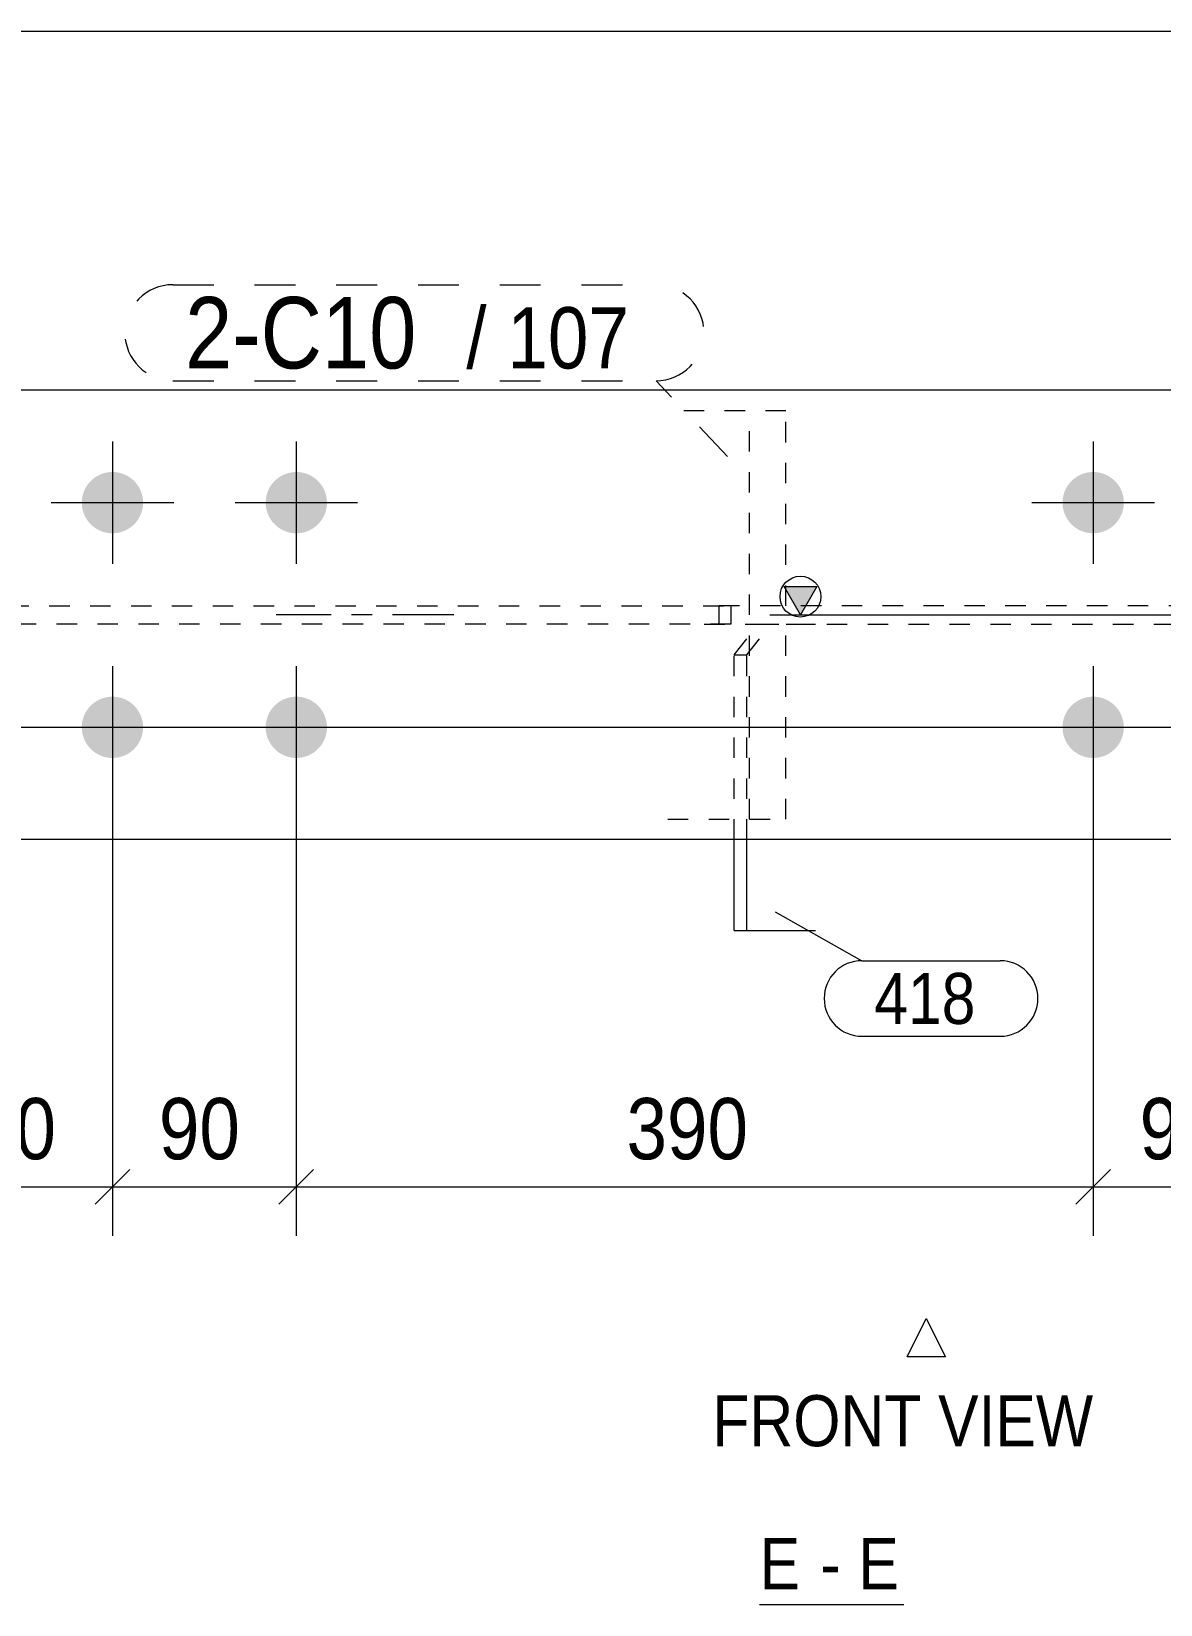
# Model space of a CAD drawing. Header units: millimetres. Extents: x 2 to 579, y 1 to 825.
# Drawn here: x 221.6 to 276.9, y 748 to 825 of the extents above; entities that cross this region are included whole.
import ezdxf

# ---------------------------------------------------------------- set-up
doc = ezdxf.new("R2010")
doc.units = ezdxf.units.MM
for name, pattern in [('XKITLINE00', [0]), ('XKITLINE01', [4, 1, -1, 1, -1]), ('XKITLINE02', [4, 2, -2]), ('XKITLINE03', [6, 3, -1, 1, -1])]:
    doc.linetypes.add(name, pattern=pattern)
for name, color, linetype, lineweight in [('Bolt', 3, 'Continuous', 0), ('Dimensions', 7, 'Continuous', 0), ('DrawingSheet', 5, 'Continuous', 0), ('OtherObjectType', 7, 'Continuous', 0), ('Part', 2, 'Continuous', 0), ('PartMark', 7, 'Continuous', 0)]:
    doc.layers.add(name, color=color, linetype=linetype, lineweight=lineweight)
doc.styles.add('ARIAL', font='ARIAL.TTF')

# ---------------------------------------------------------------- blocks, each defined once
blk = doc.blocks.new('*A92')
at = {"layer": 'Bolt'}
for points in [[(225.608, 803.43), (225.645, 803.428), (225.681, 803.426), (225.718, 803.423), (225.755, 803.419), (225.791, 803.414), (225.827, 803.408), (225.864, 803.401), (225.9, 803.394), (225.935, 803.385), (225.971, 803.376), (226.006, 803.366), (226.041, 803.355), (226.076, 803.343), (226.111, 803.33), (226.145, 803.316), (226.179, 803.302), (226.212, 803.286), (226.245, 803.27), (226.278, 803.253), (226.31, 803.235), (226.342, 803.217), (226.373, 803.198), (226.404, 803.177), (226.435, 803.157), (226.465, 803.135), (226.494, 803.113), (226.523, 803.09), (226.551, 803.066), (226.578, 803.042), (226.605, 803.017), (226.632, 802.991), (226.657, 802.965), (226.682, 802.938), (226.707, 802.91), (226.73, 802.882), (226.753, 802.853), (226.776, 802.824), (226.797, 802.794), (226.818, 802.764), (226.838, 802.733), (226.858, 802.701), (226.876, 802.67), (226.894, 802.637), (226.911, 802.605), (226.927, 802.572), (226.942, 802.538), (226.957, 802.504), (226.97, 802.47), (226.983, 802.436), (226.995, 802.401), (227.006, 802.366), (227.017, 802.33), (227.026, 802.295), (227.035, 802.259), (227.042, 802.223), (227.049, 802.187), (227.055, 802.15), (227.06, 802.114), (227.064, 802.077), (227.067, 802.041), (227.069, 802.004), (227.07, 801.967), (227.071, 801.93), (227.07, 801.893), (227.069, 801.857), (227.067, 801.82), (227.064, 801.783), (227.06, 801.747), (227.055, 801.71), (227.049, 801.674), (227.042, 801.638), (227.035, 801.602), (227.026, 801.566), (227.017, 801.53), (227.006, 801.495), (226.995, 801.46), (226.983, 801.425), (226.97, 801.39), (226.957, 801.356), (226.942, 801.322), (226.927, 801.289), (226.911, 801.256), (226.894, 801.223), (226.876, 801.191), (226.858, 801.159), (226.838, 801.128), (226.818, 801.097), (226.797, 801.067), (226.776, 801.037), (226.753, 801.007), (226.73, 800.979), (226.707, 800.951), (226.682, 800.923), (226.657, 800.896), (226.632, 800.87), (226.605, 800.844), (226.578, 800.819), (226.551, 800.794), (226.523, 800.771), (226.494, 800.748), (226.465, 800.725), (226.435, 800.704), (226.404, 800.683), (226.373, 800.663), (226.342, 800.644), (226.31, 800.625), (226.278, 800.607), (226.245, 800.59), (226.212, 800.574), (226.179, 800.559), (226.145, 800.544), (226.111, 800.531), (226.076, 800.518), (226.041, 800.506), (226.006, 800.495), (225.971, 800.485), (225.935, 800.475), (225.9, 800.467), (225.864, 800.459), (225.827, 800.452), (225.791, 800.447), (225.755, 800.442), (225.718, 800.438), (225.681, 800.434), (225.645, 800.432), (225.608, 800.431), (225.571, 800.43), (225.534, 800.431), (225.497, 800.432), (225.461, 800.434), (225.424, 800.438), (225.387, 800.442), (225.351, 800.447), (225.315, 800.452), (225.278, 800.459), (225.242, 800.467), (225.206, 800.475), (225.171, 800.485), (225.136, 800.495), (225.1, 800.506), (225.066, 800.518), (225.031, 800.531), (224.997, 800.544), (224.963, 800.559), (224.93, 800.574), (224.897, 800.59), (224.864, 800.607), (224.832, 800.625), (224.8, 800.644), (224.768, 800.663), (224.738, 800.683), (224.707, 800.704), (224.677, 800.725), (224.648, 800.748), (224.619, 800.771), (224.591, 800.794), (224.564, 800.819), (224.537, 800.844), (224.51, 800.87), (224.485, 800.896), (224.46, 800.923), (224.435, 800.951), (224.411, 800.979), (224.388, 801.007), (224.366, 801.037), (224.345, 801.067), (224.324, 801.097), (224.304, 801.128), (224.284, 801.159), (224.266, 801.191), (224.248, 801.223), (224.231, 801.256), (224.215, 801.289), (224.2, 801.322), (224.185, 801.356), (224.171, 801.39), (224.159, 801.425), (224.147, 801.46), (224.136, 801.495), (224.125, 801.53), (224.116, 801.566), (224.107, 801.602), (224.1, 801.638), (224.093, 801.674), (224.087, 801.71), (224.082, 801.747), (224.078, 801.783), (224.075, 801.82), (224.073, 801.857), (224.071, 801.893), (224.071, 801.93), (224.071, 801.967), (224.073, 802.004), (224.075, 802.041), (224.078, 802.077), (224.082, 802.114), (224.087, 802.15), (224.093, 802.187), (224.1, 802.223), (224.107, 802.259), (224.116, 802.295), (224.125, 802.33), (224.136, 802.366), (224.147, 802.401), (224.159, 802.436), (224.171, 802.47), (224.185, 802.504), (224.2, 802.538), (224.215, 802.572), (224.231, 802.605), (224.248, 802.637), (224.266, 802.67), (224.284, 802.701), (224.304, 802.733), (224.324, 802.764), (224.345, 802.794), (224.366, 802.824), (224.388, 802.853), (224.411, 802.882), (224.435, 802.91), (224.46, 802.938), (224.485, 802.965), (224.51, 802.991), (224.537, 803.017), (224.564, 803.042), (224.591, 803.066), (224.619, 803.09), (224.648, 803.113), (224.677, 803.135), (224.707, 803.157), (224.738, 803.177), (224.768, 803.198), (224.8, 803.217), (224.832, 803.235), (224.864, 803.253), (224.897, 803.27), (224.93, 803.286), (224.963, 803.302), (224.997, 803.316), (225.031, 803.33), (225.066, 803.343), (225.1, 803.355), (225.136, 803.366), (225.171, 803.376), (225.206, 803.385), (225.242, 803.394), (225.278, 803.401), (225.315, 803.408), (225.351, 803.414), (225.387, 803.419), (225.424, 803.423), (225.461, 803.426), (225.497, 803.428), (225.534, 803.43), (225.571, 803.43)], [(234.608, 803.43), (234.645, 803.428), (234.681, 803.426), (234.718, 803.423), (234.755, 803.419), (234.791, 803.414), (234.827, 803.408), (234.864, 803.401), (234.9, 803.394), (234.935, 803.385), (234.971, 803.376), (235.006, 803.366), (235.041, 803.355), (235.076, 803.343), (235.111, 803.33), (235.145, 803.316), (235.179, 803.302), (235.212, 803.286), (235.245, 803.27), (235.278, 803.253), (235.31, 803.235), (235.342, 803.217), (235.373, 803.198), (235.404, 803.177), (235.435, 803.157), (235.465, 803.135), (235.494, 803.113), (235.523, 803.09), (235.551, 803.066), (235.578, 803.042), (235.605, 803.017), (235.632, 802.991), (235.657, 802.965), (235.682, 802.938), (235.707, 802.91), (235.73, 802.882), (235.753, 802.853), (235.776, 802.824), (235.797, 802.794), (235.818, 802.764), (235.838, 802.733), (235.858, 802.701), (235.876, 802.67), (235.894, 802.637), (235.911, 802.605), (235.927, 802.572), (235.942, 802.538), (235.957, 802.504), (235.97, 802.47), (235.983, 802.436), (235.995, 802.401), (236.006, 802.366), (236.017, 802.33), (236.026, 802.295), (236.035, 802.259), (236.042, 802.223), (236.049, 802.187), (236.055, 802.15), (236.06, 802.114), (236.064, 802.077), (236.067, 802.041), (236.069, 802.004), (236.07, 801.967), (236.071, 801.93), (236.07, 801.893), (236.069, 801.857), (236.067, 801.82), (236.064, 801.783), (236.06, 801.747), (236.055, 801.71), (236.049, 801.674), (236.042, 801.638), (236.035, 801.602), (236.026, 801.566), (236.017, 801.53), (236.006, 801.495), (235.995, 801.46), (235.983, 801.425), (235.97, 801.39), (235.957, 801.356), (235.942, 801.322), (235.927, 801.289), (235.911, 801.256), (235.894, 801.223), (235.876, 801.191), (235.858, 801.159), (235.838, 801.128), (235.818, 801.097), (235.797, 801.067), (235.776, 801.037), (235.753, 801.007), (235.73, 800.979), (235.707, 800.951), (235.682, 800.923), (235.657, 800.896), (235.632, 800.87), (235.605, 800.844), (235.578, 800.819), (235.551, 800.794), (235.523, 800.771), (235.494, 800.748), (235.465, 800.725), (235.435, 800.704), (235.404, 800.683), (235.373, 800.663), (235.342, 800.644), (235.31, 800.625), (235.278, 800.607), (235.245, 800.59), (235.212, 800.574), (235.179, 800.559), (235.145, 800.544), (235.111, 800.531), (235.076, 800.518), (235.041, 800.506), (235.006, 800.495), (234.971, 800.485), (234.935, 800.475), (234.9, 800.467), (234.864, 800.459), (234.827, 800.452), (234.791, 800.447), (234.755, 800.442), (234.718, 800.438), (234.681, 800.434), (234.645, 800.432), (234.608, 800.431), (234.571, 800.43), (234.534, 800.431), (234.497, 800.432), (234.461, 800.434), (234.424, 800.438), (234.387, 800.442), (234.351, 800.447), (234.315, 800.452), (234.278, 800.459), (234.242, 800.467), (234.206, 800.475), (234.171, 800.485), (234.136, 800.495), (234.1, 800.506), (234.066, 800.518), (234.031, 800.531), (233.997, 800.544), (233.963, 800.559), (233.93, 800.574), (233.897, 800.59), (233.864, 800.607), (233.832, 800.625), (233.8, 800.644), (233.768, 800.663), (233.738, 800.683), (233.707, 800.704), (233.677, 800.725), (233.648, 800.748), (233.619, 800.771), (233.591, 800.794), (233.564, 800.819), (233.537, 800.844), (233.51, 800.87), (233.485, 800.896), (233.46, 800.923), (233.435, 800.951), (233.411, 800.979), (233.388, 801.007), (233.366, 801.037), (233.345, 801.067), (233.324, 801.097), (233.304, 801.128), (233.284, 801.159), (233.266, 801.191), (233.248, 801.223), (233.231, 801.256), (233.215, 801.289), (233.2, 801.322), (233.185, 801.356), (233.171, 801.39), (233.159, 801.425), (233.147, 801.46), (233.136, 801.495), (233.125, 801.53), (233.116, 801.566), (233.107, 801.602), (233.1, 801.638), (233.093, 801.674), (233.087, 801.71), (233.082, 801.747), (233.078, 801.783), (233.075, 801.82), (233.073, 801.857), (233.071, 801.893), (233.071, 801.93), (233.071, 801.967), (233.073, 802.004), (233.075, 802.041), (233.078, 802.077), (233.082, 802.114), (233.087, 802.15), (233.093, 802.187), (233.1, 802.223), (233.107, 802.259), (233.116, 802.295), (233.125, 802.33), (233.136, 802.366), (233.147, 802.401), (233.159, 802.436), (233.171, 802.47), (233.185, 802.504), (233.2, 802.538), (233.215, 802.572), (233.231, 802.605), (233.248, 802.637), (233.266, 802.67), (233.284, 802.701), (233.304, 802.733), (233.324, 802.764), (233.345, 802.794), (233.366, 802.824), (233.388, 802.853), (233.411, 802.882), (233.435, 802.91), (233.46, 802.938), (233.485, 802.965), (233.51, 802.991), (233.537, 803.017), (233.564, 803.042), (233.591, 803.066), (233.619, 803.09), (233.648, 803.113), (233.677, 803.135), (233.707, 803.157), (233.738, 803.177), (233.768, 803.198), (233.8, 803.217), (233.832, 803.235), (233.864, 803.253), (233.897, 803.27), (233.93, 803.286), (233.963, 803.302), (233.997, 803.316), (234.031, 803.33), (234.066, 803.343), (234.1, 803.355), (234.136, 803.366), (234.171, 803.376), (234.206, 803.385), (234.242, 803.394), (234.278, 803.401), (234.315, 803.408), (234.351, 803.414), (234.387, 803.419), (234.424, 803.423), (234.461, 803.426), (234.497, 803.428), (234.534, 803.43), (234.571, 803.43)], [(273.608, 803.43), (273.645, 803.428), (273.681, 803.426), (273.718, 803.423), (273.755, 803.419), (273.791, 803.414), (273.827, 803.408), (273.864, 803.401), (273.9, 803.394), (273.935, 803.385), (273.971, 803.376), (274.006, 803.366), (274.041, 803.355), (274.076, 803.343), (274.111, 803.33), (274.145, 803.316), (274.179, 803.302), (274.212, 803.286), (274.245, 803.27), (274.278, 803.253), (274.31, 803.235), (274.342, 803.217), (274.373, 803.198), (274.404, 803.177), (274.435, 803.157), (274.465, 803.135), (274.494, 803.113), (274.523, 803.09), (274.551, 803.066), (274.578, 803.042), (274.605, 803.017), (274.632, 802.991), (274.657, 802.965), (274.682, 802.938), (274.707, 802.91), (274.73, 802.882), (274.753, 802.853), (274.776, 802.824), (274.797, 802.794), (274.818, 802.764), (274.838, 802.733), (274.858, 802.701), (274.876, 802.67), (274.894, 802.637), (274.911, 802.605), (274.927, 802.572), (274.942, 802.538), (274.957, 802.504), (274.97, 802.47), (274.983, 802.436), (274.995, 802.401), (275.006, 802.366), (275.017, 802.33), (275.026, 802.295), (275.035, 802.259), (275.042, 802.223), (275.049, 802.187), (275.055, 802.15), (275.06, 802.114), (275.064, 802.077), (275.067, 802.041), (275.069, 802.004), (275.07, 801.967), (275.071, 801.93), (275.07, 801.893), (275.069, 801.857), (275.067, 801.82), (275.064, 801.783), (275.06, 801.747), (275.055, 801.71), (275.049, 801.674), (275.042, 801.638), (275.035, 801.602), (275.026, 801.566), (275.017, 801.53), (275.006, 801.495), (274.995, 801.46), (274.983, 801.425), (274.97, 801.39), (274.957, 801.356), (274.942, 801.322), (274.927, 801.289), (274.911, 801.256), (274.894, 801.223), (274.876, 801.191), (274.858, 801.159), (274.838, 801.128), (274.818, 801.097), (274.797, 801.067), (274.776, 801.037), (274.753, 801.007), (274.73, 800.979), (274.707, 800.951), (274.682, 800.923), (274.657, 800.896), (274.632, 800.87), (274.605, 800.844), (274.578, 800.819), (274.551, 800.794), (274.523, 800.771), (274.494, 800.748), (274.465, 800.725), (274.435, 800.704), (274.404, 800.683), (274.373, 800.663), (274.342, 800.644), (274.31, 800.625), (274.278, 800.607), (274.245, 800.59), (274.212, 800.574), (274.179, 800.559), (274.145, 800.544), (274.111, 800.531), (274.076, 800.518), (274.041, 800.506), (274.006, 800.495), (273.971, 800.485), (273.935, 800.475), (273.9, 800.467), (273.864, 800.459), (273.827, 800.452), (273.791, 800.447), (273.755, 800.442), (273.718, 800.438), (273.681, 800.434), (273.645, 800.432), (273.608, 800.431), (273.571, 800.43), (273.534, 800.431), (273.497, 800.432), (273.461, 800.434), (273.424, 800.438), (273.387, 800.442), (273.351, 800.447), (273.315, 800.452), (273.278, 800.459), (273.242, 800.467), (273.206, 800.475), (273.171, 800.485), (273.136, 800.495), (273.1, 800.506), (273.066, 800.518), (273.031, 800.531), (272.997, 800.544), (272.963, 800.559), (272.93, 800.574), (272.897, 800.59), (272.864, 800.607), (272.832, 800.625), (272.8, 800.644), (272.768, 800.663), (272.738, 800.683), (272.707, 800.704), (272.677, 800.725), (272.648, 800.748), (272.619, 800.771), (272.591, 800.794), (272.564, 800.819), (272.537, 800.844), (272.51, 800.87), (272.485, 800.896), (272.46, 800.923), (272.435, 800.951), (272.411, 800.979), (272.388, 801.007), (272.366, 801.037), (272.345, 801.067), (272.324, 801.097), (272.304, 801.128), (272.284, 801.159), (272.266, 801.191), (272.248, 801.223), (272.231, 801.256), (272.215, 801.289), (272.2, 801.322), (272.185, 801.356), (272.171, 801.39), (272.159, 801.425), (272.147, 801.46), (272.136, 801.495), (272.125, 801.53), (272.116, 801.566), (272.107, 801.602), (272.1, 801.638), (272.093, 801.674), (272.087, 801.71), (272.082, 801.747), (272.078, 801.783), (272.075, 801.82), (272.073, 801.857), (272.071, 801.893), (272.071, 801.93), (272.071, 801.967), (272.073, 802.004), (272.075, 802.041), (272.078, 802.077), (272.082, 802.114), (272.087, 802.15), (272.093, 802.187), (272.1, 802.223), (272.107, 802.259), (272.116, 802.295), (272.125, 802.33), (272.136, 802.366), (272.147, 802.401), (272.159, 802.436), (272.171, 802.47), (272.185, 802.504), (272.2, 802.538), (272.215, 802.572), (272.231, 802.605), (272.248, 802.637), (272.266, 802.67), (272.284, 802.701), (272.304, 802.733), (272.324, 802.764), (272.345, 802.794), (272.366, 802.824), (272.388, 802.853), (272.411, 802.882), (272.435, 802.91), (272.46, 802.938), (272.485, 802.965), (272.51, 802.991), (272.537, 803.017), (272.564, 803.042), (272.591, 803.066), (272.619, 803.09), (272.648, 803.113), (272.677, 803.135), (272.707, 803.157), (272.738, 803.177), (272.768, 803.198), (272.8, 803.217), (272.832, 803.235), (272.864, 803.253), (272.897, 803.27), (272.93, 803.286), (272.963, 803.302), (272.997, 803.316), (273.031, 803.33), (273.066, 803.343), (273.1, 803.355), (273.136, 803.366), (273.171, 803.376), (273.206, 803.385), (273.242, 803.394), (273.278, 803.401), (273.315, 803.408), (273.351, 803.414), (273.387, 803.419), (273.424, 803.423), (273.461, 803.426), (273.497, 803.428), (273.534, 803.43), (273.571, 803.43)], [(225.608, 792.43), (225.645, 792.428), (225.681, 792.426), (225.718, 792.423), (225.755, 792.419), (225.791, 792.414), (225.827, 792.408), (225.864, 792.401), (225.9, 792.394), (225.935, 792.385), (225.971, 792.376), (226.006, 792.366), (226.041, 792.355), (226.076, 792.343), (226.111, 792.33), (226.145, 792.316), (226.179, 792.302), (226.212, 792.286), (226.245, 792.27), (226.278, 792.253), (226.31, 792.235), (226.342, 792.217), (226.373, 792.198), (226.404, 792.177), (226.435, 792.157), (226.465, 792.135), (226.494, 792.113), (226.523, 792.09), (226.551, 792.066), (226.578, 792.042), (226.605, 792.017), (226.632, 791.991), (226.657, 791.965), (226.682, 791.938), (226.707, 791.91), (226.73, 791.882), (226.753, 791.853), (226.776, 791.824), (226.797, 791.794), (226.818, 791.764), (226.838, 791.733), (226.858, 791.701), (226.876, 791.67), (226.894, 791.637), (226.911, 791.605), (226.927, 791.572), (226.942, 791.538), (226.957, 791.504), (226.97, 791.47), (226.983, 791.436), (226.995, 791.401), (227.006, 791.366), (227.017, 791.33), (227.026, 791.295), (227.035, 791.259), (227.042, 791.223), (227.049, 791.187), (227.055, 791.15), (227.06, 791.114), (227.064, 791.077), (227.067, 791.041), (227.069, 791.004), (227.07, 790.967), (227.071, 790.93), (227.07, 790.893), (227.069, 790.857), (227.067, 790.82), (227.064, 790.783), (227.06, 790.747), (227.055, 790.71), (227.049, 790.674), (227.042, 790.638), (227.035, 790.602), (227.026, 790.566), (227.017, 790.53), (227.006, 790.495), (226.995, 790.46), (226.983, 790.425), (226.97, 790.39), (226.957, 790.356), (226.942, 790.322), (226.927, 790.289), (226.911, 790.256), (226.894, 790.223), (226.876, 790.191), (226.858, 790.159), (226.838, 790.128), (226.818, 790.097), (226.797, 790.067), (226.776, 790.037), (226.753, 790.007), (226.73, 789.979), (226.707, 789.951), (226.682, 789.923), (226.657, 789.896), (226.632, 789.87), (226.605, 789.844), (226.578, 789.819), (226.551, 789.794), (226.523, 789.771), (226.494, 789.748), (226.465, 789.725), (226.435, 789.704), (226.404, 789.683), (226.373, 789.663), (226.342, 789.644), (226.31, 789.625), (226.278, 789.607), (226.245, 789.59), (226.212, 789.574), (226.179, 789.559), (226.145, 789.544), (226.111, 789.531), (226.076, 789.518), (226.041, 789.506), (226.006, 789.495), (225.971, 789.485), (225.935, 789.475), (225.9, 789.467), (225.864, 789.459), (225.827, 789.452), (225.791, 789.447), (225.755, 789.442), (225.718, 789.438), (225.681, 789.434), (225.645, 789.432), (225.608, 789.431), (225.571, 789.43), (225.534, 789.431), (225.497, 789.432), (225.461, 789.434), (225.424, 789.438), (225.387, 789.442), (225.351, 789.447), (225.315, 789.452), (225.278, 789.459), (225.242, 789.467), (225.206, 789.475), (225.171, 789.485), (225.136, 789.495), (225.1, 789.506), (225.066, 789.518), (225.031, 789.531), (224.997, 789.544), (224.963, 789.559), (224.93, 789.574), (224.897, 789.59), (224.864, 789.607), (224.832, 789.625), (224.8, 789.644), (224.768, 789.663), (224.738, 789.683), (224.707, 789.704), (224.677, 789.725), (224.648, 789.748), (224.619, 789.771), (224.591, 789.794), (224.564, 789.819), (224.537, 789.844), (224.51, 789.87), (224.485, 789.896), (224.46, 789.923), (224.435, 789.951), (224.411, 789.979), (224.388, 790.007), (224.366, 790.037), (224.345, 790.067), (224.324, 790.097), (224.304, 790.128), (224.284, 790.159), (224.266, 790.191), (224.248, 790.223), (224.231, 790.256), (224.215, 790.289), (224.2, 790.322), (224.185, 790.356), (224.171, 790.39), (224.159, 790.425), (224.147, 790.46), (224.136, 790.495), (224.125, 790.53), (224.116, 790.566), (224.107, 790.602), (224.1, 790.638), (224.093, 790.674), (224.087, 790.71), (224.082, 790.747), (224.078, 790.783), (224.075, 790.82), (224.073, 790.857), (224.071, 790.893), (224.071, 790.93), (224.071, 790.967), (224.073, 791.004), (224.075, 791.041), (224.078, 791.077), (224.082, 791.114), (224.087, 791.15), (224.093, 791.187), (224.1, 791.223), (224.107, 791.259), (224.116, 791.295), (224.125, 791.33), (224.136, 791.366), (224.147, 791.401), (224.159, 791.436), (224.171, 791.47), (224.185, 791.504), (224.2, 791.538), (224.215, 791.572), (224.231, 791.605), (224.248, 791.637), (224.266, 791.67), (224.284, 791.701), (224.304, 791.733), (224.324, 791.764), (224.345, 791.794), (224.366, 791.824), (224.388, 791.853), (224.411, 791.882), (224.435, 791.91), (224.46, 791.938), (224.485, 791.965), (224.51, 791.991), (224.537, 792.017), (224.564, 792.042), (224.591, 792.066), (224.619, 792.09), (224.648, 792.113), (224.677, 792.135), (224.707, 792.157), (224.738, 792.177), (224.768, 792.198), (224.8, 792.217), (224.832, 792.235), (224.864, 792.253), (224.897, 792.27), (224.93, 792.286), (224.963, 792.302), (224.997, 792.316), (225.031, 792.33), (225.066, 792.343), (225.1, 792.355), (225.136, 792.366), (225.171, 792.376), (225.206, 792.385), (225.242, 792.394), (225.278, 792.401), (225.315, 792.408), (225.351, 792.414), (225.387, 792.419), (225.424, 792.423), (225.461, 792.426), (225.497, 792.428), (225.534, 792.43), (225.571, 792.43)], [(234.608, 792.43), (234.645, 792.428), (234.681, 792.426), (234.718, 792.423), (234.755, 792.419), (234.791, 792.414), (234.827, 792.408), (234.864, 792.401), (234.9, 792.394), (234.935, 792.385), (234.971, 792.376), (235.006, 792.366), (235.041, 792.355), (235.076, 792.343), (235.111, 792.33), (235.145, 792.316), (235.179, 792.302), (235.212, 792.286), (235.245, 792.27), (235.278, 792.253), (235.31, 792.235), (235.342, 792.217), (235.373, 792.198), (235.404, 792.177), (235.435, 792.157), (235.465, 792.135), (235.494, 792.113), (235.523, 792.09), (235.551, 792.066), (235.578, 792.042), (235.605, 792.017), (235.632, 791.991), (235.657, 791.965), (235.682, 791.938), (235.707, 791.91), (235.73, 791.882), (235.753, 791.853), (235.776, 791.824), (235.797, 791.794), (235.818, 791.764), (235.838, 791.733), (235.858, 791.701), (235.876, 791.67), (235.894, 791.637), (235.911, 791.605), (235.927, 791.572), (235.942, 791.538), (235.957, 791.504), (235.97, 791.47), (235.983, 791.436), (235.995, 791.401), (236.006, 791.366), (236.017, 791.33), (236.026, 791.295), (236.035, 791.259), (236.042, 791.223), (236.049, 791.187), (236.055, 791.15), (236.06, 791.114), (236.064, 791.077), (236.067, 791.041), (236.069, 791.004), (236.07, 790.967), (236.071, 790.93), (236.07, 790.893), (236.069, 790.857), (236.067, 790.82), (236.064, 790.783), (236.06, 790.747), (236.055, 790.71), (236.049, 790.674), (236.042, 790.638), (236.035, 790.602), (236.026, 790.566), (236.017, 790.53), (236.006, 790.495), (235.995, 790.46), (235.983, 790.425), (235.97, 790.39), (235.957, 790.356), (235.942, 790.322), (235.927, 790.289), (235.911, 790.256), (235.894, 790.223), (235.876, 790.191), (235.858, 790.159), (235.838, 790.128), (235.818, 790.097), (235.797, 790.067), (235.776, 790.037), (235.753, 790.007), (235.73, 789.979), (235.707, 789.951), (235.682, 789.923), (235.657, 789.896), (235.632, 789.87), (235.605, 789.844), (235.578, 789.819), (235.551, 789.794), (235.523, 789.771), (235.494, 789.748), (235.465, 789.725), (235.435, 789.704), (235.404, 789.683), (235.373, 789.663), (235.342, 789.644), (235.31, 789.625), (235.278, 789.607), (235.245, 789.59), (235.212, 789.574), (235.179, 789.559), (235.145, 789.544), (235.111, 789.531), (235.076, 789.518), (235.041, 789.506), (235.006, 789.495), (234.971, 789.485), (234.935, 789.475), (234.9, 789.467), (234.864, 789.459), (234.827, 789.452), (234.791, 789.447), (234.755, 789.442), (234.718, 789.438), (234.681, 789.434), (234.645, 789.432), (234.608, 789.431), (234.571, 789.43), (234.534, 789.431), (234.497, 789.432), (234.461, 789.434), (234.424, 789.438), (234.387, 789.442), (234.351, 789.447), (234.315, 789.452), (234.278, 789.459), (234.242, 789.467), (234.206, 789.475), (234.171, 789.485), (234.136, 789.495), (234.1, 789.506), (234.066, 789.518), (234.031, 789.531), (233.997, 789.544), (233.963, 789.559), (233.93, 789.574), (233.897, 789.59), (233.864, 789.607), (233.832, 789.625), (233.8, 789.644), (233.768, 789.663), (233.738, 789.683), (233.707, 789.704), (233.677, 789.725), (233.648, 789.748), (233.619, 789.771), (233.591, 789.794), (233.564, 789.819), (233.537, 789.844), (233.51, 789.87), (233.485, 789.896), (233.46, 789.923), (233.435, 789.951), (233.411, 789.979), (233.388, 790.007), (233.366, 790.037), (233.345, 790.067), (233.324, 790.097), (233.304, 790.128), (233.284, 790.159), (233.266, 790.191), (233.248, 790.223), (233.231, 790.256), (233.215, 790.289), (233.2, 790.322), (233.185, 790.356), (233.171, 790.39), (233.159, 790.425), (233.147, 790.46), (233.136, 790.495), (233.125, 790.53), (233.116, 790.566), (233.107, 790.602), (233.1, 790.638), (233.093, 790.674), (233.087, 790.71), (233.082, 790.747), (233.078, 790.783), (233.075, 790.82), (233.073, 790.857), (233.071, 790.893), (233.071, 790.93), (233.071, 790.967), (233.073, 791.004), (233.075, 791.041), (233.078, 791.077), (233.082, 791.114), (233.087, 791.15), (233.093, 791.187), (233.1, 791.223), (233.107, 791.259), (233.116, 791.295), (233.125, 791.33), (233.136, 791.366), (233.147, 791.401), (233.159, 791.436), (233.171, 791.47), (233.185, 791.504), (233.2, 791.538), (233.215, 791.572), (233.231, 791.605), (233.248, 791.637), (233.266, 791.67), (233.284, 791.701), (233.304, 791.733), (233.324, 791.764), (233.345, 791.794), (233.366, 791.824), (233.388, 791.853), (233.411, 791.882), (233.435, 791.91), (233.46, 791.938), (233.485, 791.965), (233.51, 791.991), (233.537, 792.017), (233.564, 792.042), (233.591, 792.066), (233.619, 792.09), (233.648, 792.113), (233.677, 792.135), (233.707, 792.157), (233.738, 792.177), (233.768, 792.198), (233.8, 792.217), (233.832, 792.235), (233.864, 792.253), (233.897, 792.27), (233.93, 792.286), (233.963, 792.302), (233.997, 792.316), (234.031, 792.33), (234.066, 792.343), (234.1, 792.355), (234.136, 792.366), (234.171, 792.376), (234.206, 792.385), (234.242, 792.394), (234.278, 792.401), (234.315, 792.408), (234.351, 792.414), (234.387, 792.419), (234.424, 792.423), (234.461, 792.426), (234.497, 792.428), (234.534, 792.43), (234.571, 792.43)], [(273.608, 792.43), (273.645, 792.428), (273.681, 792.426), (273.718, 792.423), (273.755, 792.419), (273.791, 792.414), (273.827, 792.408), (273.864, 792.401), (273.9, 792.394), (273.935, 792.385), (273.971, 792.376), (274.006, 792.366), (274.041, 792.355), (274.076, 792.343), (274.111, 792.33), (274.145, 792.316), (274.179, 792.302), (274.212, 792.286), (274.245, 792.27), (274.278, 792.253), (274.31, 792.235), (274.342, 792.217), (274.373, 792.198), (274.404, 792.177), (274.435, 792.157), (274.465, 792.135), (274.494, 792.113), (274.523, 792.09), (274.551, 792.066), (274.578, 792.042), (274.605, 792.017), (274.632, 791.991), (274.657, 791.965), (274.682, 791.938), (274.707, 791.91), (274.73, 791.882), (274.753, 791.853), (274.776, 791.824), (274.797, 791.794), (274.818, 791.764), (274.838, 791.733), (274.858, 791.701), (274.876, 791.67), (274.894, 791.637), (274.911, 791.605), (274.927, 791.572), (274.942, 791.538), (274.957, 791.504), (274.97, 791.47), (274.983, 791.436), (274.995, 791.401), (275.006, 791.366), (275.017, 791.33), (275.026, 791.295), (275.035, 791.259), (275.042, 791.223), (275.049, 791.187), (275.055, 791.15), (275.06, 791.114), (275.064, 791.077), (275.067, 791.041), (275.069, 791.004), (275.07, 790.967), (275.071, 790.93), (275.07, 790.893), (275.069, 790.857), (275.067, 790.82), (275.064, 790.783), (275.06, 790.747), (275.055, 790.71), (275.049, 790.674), (275.042, 790.638), (275.035, 790.602), (275.026, 790.566), (275.017, 790.53), (275.006, 790.495), (274.995, 790.46), (274.983, 790.425), (274.97, 790.39), (274.957, 790.356), (274.942, 790.322), (274.927, 790.289), (274.911, 790.256), (274.894, 790.223), (274.876, 790.191), (274.858, 790.159), (274.838, 790.128), (274.818, 790.097), (274.797, 790.067), (274.776, 790.037), (274.753, 790.007), (274.73, 789.979), (274.707, 789.951), (274.682, 789.923), (274.657, 789.896), (274.632, 789.87), (274.605, 789.844), (274.578, 789.819), (274.551, 789.794), (274.523, 789.771), (274.494, 789.748), (274.465, 789.725), (274.435, 789.704), (274.404, 789.683), (274.373, 789.663), (274.342, 789.644), (274.31, 789.625), (274.278, 789.607), (274.245, 789.59), (274.212, 789.574), (274.179, 789.559), (274.145, 789.544), (274.111, 789.531), (274.076, 789.518), (274.041, 789.506), (274.006, 789.495), (273.971, 789.485), (273.935, 789.475), (273.9, 789.467), (273.864, 789.459), (273.827, 789.452), (273.791, 789.447), (273.755, 789.442), (273.718, 789.438), (273.681, 789.434), (273.645, 789.432), (273.608, 789.431), (273.571, 789.43), (273.534, 789.431), (273.497, 789.432), (273.461, 789.434), (273.424, 789.438), (273.387, 789.442), (273.351, 789.447), (273.315, 789.452), (273.278, 789.459), (273.242, 789.467), (273.206, 789.475), (273.171, 789.485), (273.136, 789.495), (273.1, 789.506), (273.066, 789.518), (273.031, 789.531), (272.997, 789.544), (272.963, 789.559), (272.93, 789.574), (272.897, 789.59), (272.864, 789.607), (272.832, 789.625), (272.8, 789.644), (272.768, 789.663), (272.738, 789.683), (272.707, 789.704), (272.677, 789.725), (272.648, 789.748), (272.619, 789.771), (272.591, 789.794), (272.564, 789.819), (272.537, 789.844), (272.51, 789.87), (272.485, 789.896), (272.46, 789.923), (272.435, 789.951), (272.411, 789.979), (272.388, 790.007), (272.366, 790.037), (272.345, 790.067), (272.324, 790.097), (272.304, 790.128), (272.284, 790.159), (272.266, 790.191), (272.248, 790.223), (272.231, 790.256), (272.215, 790.289), (272.2, 790.322), (272.185, 790.356), (272.171, 790.39), (272.159, 790.425), (272.147, 790.46), (272.136, 790.495), (272.125, 790.53), (272.116, 790.566), (272.107, 790.602), (272.1, 790.638), (272.093, 790.674), (272.087, 790.71), (272.082, 790.747), (272.078, 790.783), (272.075, 790.82), (272.073, 790.857), (272.071, 790.893), (272.071, 790.93), (272.071, 790.967), (272.073, 791.004), (272.075, 791.041), (272.078, 791.077), (272.082, 791.114), (272.087, 791.15), (272.093, 791.187), (272.1, 791.223), (272.107, 791.259), (272.116, 791.295), (272.125, 791.33), (272.136, 791.366), (272.147, 791.401), (272.159, 791.436), (272.171, 791.47), (272.185, 791.504), (272.2, 791.538), (272.215, 791.572), (272.231, 791.605), (272.248, 791.637), (272.266, 791.67), (272.284, 791.701), (272.304, 791.733), (272.324, 791.764), (272.345, 791.794), (272.366, 791.824), (272.388, 791.853), (272.411, 791.882), (272.435, 791.91), (272.46, 791.938), (272.485, 791.965), (272.51, 791.991), (272.537, 792.017), (272.564, 792.042), (272.591, 792.066), (272.619, 792.09), (272.648, 792.113), (272.677, 792.135), (272.707, 792.157), (272.738, 792.177), (272.768, 792.198), (272.8, 792.217), (272.832, 792.235), (272.864, 792.253), (272.897, 792.27), (272.93, 792.286), (272.963, 792.302), (272.997, 792.316), (273.031, 792.33), (273.066, 792.343), (273.1, 792.355), (273.136, 792.366), (273.171, 792.376), (273.206, 792.385), (273.242, 792.394), (273.278, 792.401), (273.315, 792.408), (273.351, 792.414), (273.387, 792.419), (273.424, 792.423), (273.461, 792.426), (273.497, 792.428), (273.534, 792.43), (273.571, 792.43)]]:
    blk.add_hatch(color=3, dxfattribs=at).paths.add_polyline_path(points, flags=17)
at = {"layer": 'Bolt', "color": 3, "linetype": 'XKITLINE00', "lineweight": 0}
for p, q in [((225.571, 804.93), (225.571, 798.93)), ((234.571, 804.93), (234.571, 798.93)), ((273.571, 804.93), (273.571, 798.93)), ((222.571, 801.93), (228.571, 801.93)), ((231.571, 801.93), (237.571, 801.93)), ((270.571, 801.93), (276.571, 801.93)), ((225.571, 793.93), (225.571, 787.93)), ((234.571, 793.93), (234.571, 787.93)), ((273.571, 793.93), (273.571, 787.93)), ((222.571, 790.93), (228.571, 790.93)), ((231.571, 790.93), (237.571, 790.93)), ((270.571, 790.93), (276.571, 790.93))]:
    blk.add_line(p, q, dxfattribs=at)
blk = doc.blocks.new('*A95')
at = {"layer": 'Part'}
blk.add_hatch(color=2, dxfattribs=at).paths.add_polyline_path([(258.444, 797.83), (260.044, 797.83), (259.244, 796.43)], flags=17)
at = {"layer": 'Part', "color": 7, "linetype": 'XKITLINE01', "lineweight": 0}
for p, q in [((258.532, 806.43), (252.755, 806.43)), ((256.749, 786.43), (256.749, 806.43)), ((258.532, 796.88), (258.532, 806.43)), ((314.051, 806.43), (308.274, 806.43)), ((312.268, 806.43), (312.268, 796.88)), ((314.051, 786.43), (314.051, 806.43)), ((312.268, 796.88), (254.538, 796.88)), ((254.538, 795.98), (312.268, 795.98)), ((258.532, 786.43), (258.532, 795.98)), ((312.268, 795.98), (312.268, 786.43)), ((252.755, 786.43), (258.532, 786.43)), ((308.274, 786.43), (314.051, 786.43))]:
    blk.add_line(p, q, dxfattribs=at)
at = {"layer": 'Part', "color": 2, "linetype": 'XKITLINE00', "lineweight": 0}
for p, q in [((259.244, 796.43), (258.444, 797.83)), ((258.444, 797.83), (260.044, 797.83)), ((260.044, 797.83), (259.244, 796.43))]:
    blk.add_line(p, q, dxfattribs=at)
at = {"layer": 'Part', "color": 7, "linetype": 'XKITLINE03', "lineweight": 0}
blk.add_line((281.406, 796.43), (291.591, 796.43), dxfattribs=at)
at = {"layer": 'Part', "color": 2, "linetype": 'XKITLINE00', "lineweight": 0}
blk.add_circle((259.244, 797.33), 1, dxfattribs=at)
blk = doc.blocks.new('*A96')
at = {"layer": 'Part', "color": 2, "linetype": 'XKITLINE00', "lineweight": 0}
for p, q in [((326.476, 807.43), (193.474, 807.43)), ((326.476, 785.43), (193.474, 785.43))]:
    blk.add_line(p, q, dxfattribs=at)
blk = doc.blocks.new('*A98')
at = {"layer": 'Part', "color": 7, "linetype": 'XKITLINE01', "lineweight": 0}
for p, q in [((206.815, 806.43), (211.749, 806.43)), ((210.083, 786.43), (210.083, 806.43)), ((211.749, 796.88), (211.749, 806.43)), ((208.481, 796.88), (255.839, 796.88)), ((255.27, 795.98), (255.27, 796.88)), ((255.839, 796.88), (255.839, 795.98)), ((255.839, 795.98), (208.481, 795.98)), ((211.749, 786.43), (211.749, 795.98)), ((206.815, 786.43), (211.749, 786.43))]:
    blk.add_line(p, q, dxfattribs=at)
at = {"layer": 'Part', "color": 7, "linetype": 'XKITLINE03', "lineweight": 0}
blk.add_line((242.279, 796.43), (233.59, 796.43), dxfattribs=at)
blk = doc.blocks.new('*A102')
at = {"layer": 'Part', "color": 7, "linetype": 'XKITLINE01', "lineweight": 0}
for p, q in [((256.003, 794.48), (257.181, 795.98)), ((256.622, 794.48), (257.8, 795.98)), ((257.181, 795.98), (259.976, 795.98)), ((256.003, 785.43), (256.003, 794.48)), ((256.003, 794.48), (256.622, 794.48)), ((256.622, 785.43), (256.622, 794.48))]:
    blk.add_line(p, q, dxfattribs=at)
at = {"layer": 'Part', "color": 2, "linetype": 'XKITLINE00', "lineweight": 0}
for p, q in [((256.003, 780.98), (256.003, 785.43)), ((256.622, 780.98), (256.622, 785.43)), ((256.003, 780.98), (259.976, 780.98))]:
    blk.add_line(p, q, dxfattribs=at)
blk = doc.blocks.new('*A120')
at = {"layer": 'DrawingSheet', "color": 5, "linetype": 'XKITLINE00', "lineweight": 0}
blk.add_line((579, 825), (5, 825), dxfattribs=at)
blk = doc.blocks.new('*A244')
at = {"layer": 'Dimensions', "color": 7, "linetype": 'XKITLINE00', "lineweight": 0}
for p, q in [((257.749, 796.43), (355.8, 796.43)), ((200.571, 790.93), (355.8, 790.93))]:
    blk.add_line(p, q, dxfattribs=at)
blk = doc.blocks.new('*A246')
at = {"layer": 'Dimensions', "color": 7, "linetype": 'XKITLINE00', "lineweight": 0}
for p, q in [((216.571, 789.93), (216.571, 766.03)), ((225.571, 789.93), (225.571, 766.03)), ((217.419, 769.279), (215.722, 767.582)), ((226.419, 769.279), (224.722, 767.582)), ((216.571, 768.43), (225.571, 768.43))]:
    blk.add_line(p, q, dxfattribs=at)
at = {"layer": 'Dimensions', "color": 3}
for p in [(216.571, 768.43), (225.571, 768.43)]:
    blk.add_point(p, dxfattribs=at)
at = {"layer": 'Dimensions', "color": 3, "style": 'ARIAL', "width": 0.85}
blk.add_text('90', height=3, dxfattribs=at).set_placement((218.846, 769.78))
blk = doc.blocks.new('*A247')
at = {"layer": 'Dimensions', "color": 7, "linetype": 'XKITLINE00', "lineweight": 0}
for p, q in [((225.571, 789.93), (225.571, 766.03)), ((234.571, 789.93), (234.571, 766.03)), ((226.419, 769.279), (224.722, 767.582)), ((235.419, 769.279), (233.722, 767.582)), ((225.571, 768.43), (234.571, 768.43))]:
    blk.add_line(p, q, dxfattribs=at)
at = {"layer": 'Dimensions', "color": 3}
for p in [(225.571, 768.43), (234.571, 768.43)]:
    blk.add_point(p, dxfattribs=at)
at = {"layer": 'Dimensions', "color": 3, "style": 'ARIAL', "width": 0.85}
blk.add_text('90', height=3, dxfattribs=at).set_placement((227.846, 769.78))
blk = doc.blocks.new('*A248')
at = {"layer": 'Dimensions', "color": 7, "linetype": 'XKITLINE00', "lineweight": 0}
for p, q in [((234.571, 789.93), (234.571, 766.03)), ((273.571, 789.93), (273.571, 766.03)), ((235.419, 769.279), (233.722, 767.582)), ((274.419, 769.279), (272.722, 767.582)), ((234.571, 768.43), (273.571, 768.43))]:
    blk.add_line(p, q, dxfattribs=at)
at = {"layer": 'Dimensions', "color": 3}
for p in [(234.571, 768.43), (273.571, 768.43)]:
    blk.add_point(p, dxfattribs=at)
at = {"layer": 'Dimensions', "color": 3, "style": 'ARIAL', "width": 0.85}
blk.add_text('390', height=3, dxfattribs=at).set_placement((250.733, 769.78))
blk = doc.blocks.new('*A249')
at = {"layer": 'Dimensions', "color": 7, "linetype": 'XKITLINE00', "lineweight": 0}
for p, q in [((273.571, 789.93), (273.571, 766.03)), ((282.571, 789.93), (282.571, 766.03)), ((274.419, 769.279), (272.722, 767.582)), ((283.419, 769.279), (281.722, 767.582)), ((273.571, 768.43), (282.571, 768.43))]:
    blk.add_line(p, q, dxfattribs=at)
at = {"layer": 'Dimensions', "color": 3}
for p in [(273.571, 768.43), (282.571, 768.43)]:
    blk.add_point(p, dxfattribs=at)
at = {"layer": 'Dimensions', "color": 3, "style": 'ARIAL', "width": 0.85}
blk.add_text('90', height=3, dxfattribs=at).set_placement((275.846, 769.78))
blk = doc.blocks.new('*A255')
at = {"layer": 'PartMark', "color": 7, "linetype": 'XKITLINE00', "lineweight": 0}
for p, q in [((258.014, 781.898), (262.256, 779.505)), ((262.256, 779.505), (269.019, 779.505)), ((262.256, 775.805), (269.019, 775.805))]:
    blk.add_line(p, q, dxfattribs=at)
for centre, start, end in [((262.256, 777.655), 90, 270), ((269.019, 777.655), 270, 90)]:
    blk.add_arc(centre, 1.85, start, end, dxfattribs=at)
at = {"layer": 'PartMark', "color": 3, "style": 'ARIAL', "width": 0.85}
blk.add_text('418', height=2.5, dxfattribs=at).set_placement((262.856, 776.405))
blk = doc.blocks.new('*A262')
at = {"layer": 'PartMark', "color": 7, "linetype": 'XKITLINE02', "lineweight": 0}
for p, q in [((228.529, 812.6), (252.178, 812.6)), ((228.529, 807.9), (252.178, 807.9)), ((255.678, 804.188), (252.178, 807.9))]:
    blk.add_line(p, q, dxfattribs=at)
for centre, start, end in [((228.529, 810.25), 90, 270), ((252.178, 810.25), 270, 90)]:
    blk.add_arc(centre, 2.35, start, end, dxfattribs=at)
at = {"layer": 'PartMark', "color": 1, "style": 'ARIAL', "width": 0.85}
blk.add_text('2-C10', height=3.5, dxfattribs=at).set_placement((229.129, 808.5))
at = {"layer": 'PartMark', "color": 3, "style": 'ARIAL', "width": 0.85}
for s, p in [('/', (242.891, 808.5)), ('107', (244.903, 808.5))]:
    blk.add_text(s, height=3, dxfattribs=at).set_placement(p)
blk = doc.blocks.new('*A263')
at = {"layer": 'OtherObjectType', "color": 7, "linetype": 'XKITLINE00', "lineweight": 0}
for p, q in [((264.462, 760.105), (265.4, 761.98)), ((265.4, 761.98), (266.337, 760.105)), ((265.4, 761.98), (265.4, 761.98)), ((266.337, 760.105), (264.462, 760.105)), ((257.246, 747.98), (264.304, 747.98))]:
    blk.add_line(p, q, dxfattribs=at)
at = {"layer": 'OtherObjectType', "color": 7, "style": 'ARIAL', "width": 0.85}
for s, p in [('FRONT VIEW', (254.936, 755.73)), ('E', (257.246, 748.73)), ('E', (262.08, 748.73)), ('-', (260.22, 748.73))]:
    blk.add_text(s, height=2.5, dxfattribs=at).set_placement(p)

msp = doc.modelspace()

# ---------------------------------------------------------------- block references
at = {"lineweight": 0}
for name in ['*A120', '*A262', '*A96', '*A98', '*A92', '*A244', '*A102', '*A246', '*A247', '*A248', '*A249', '*A255']:
    msp.add_blockref(name, (0, 0), dxfattribs=at)
at = {"layer": 'OtherObjectType', "lineweight": 0}
msp.add_blockref('*A263', (0, 0), dxfattribs=at)
at = {"layer": 'Part', "lineweight": 0}
msp.add_blockref('*A95', (0, 0), dxfattribs=at)

doc.saveas('drawing.dxf')
